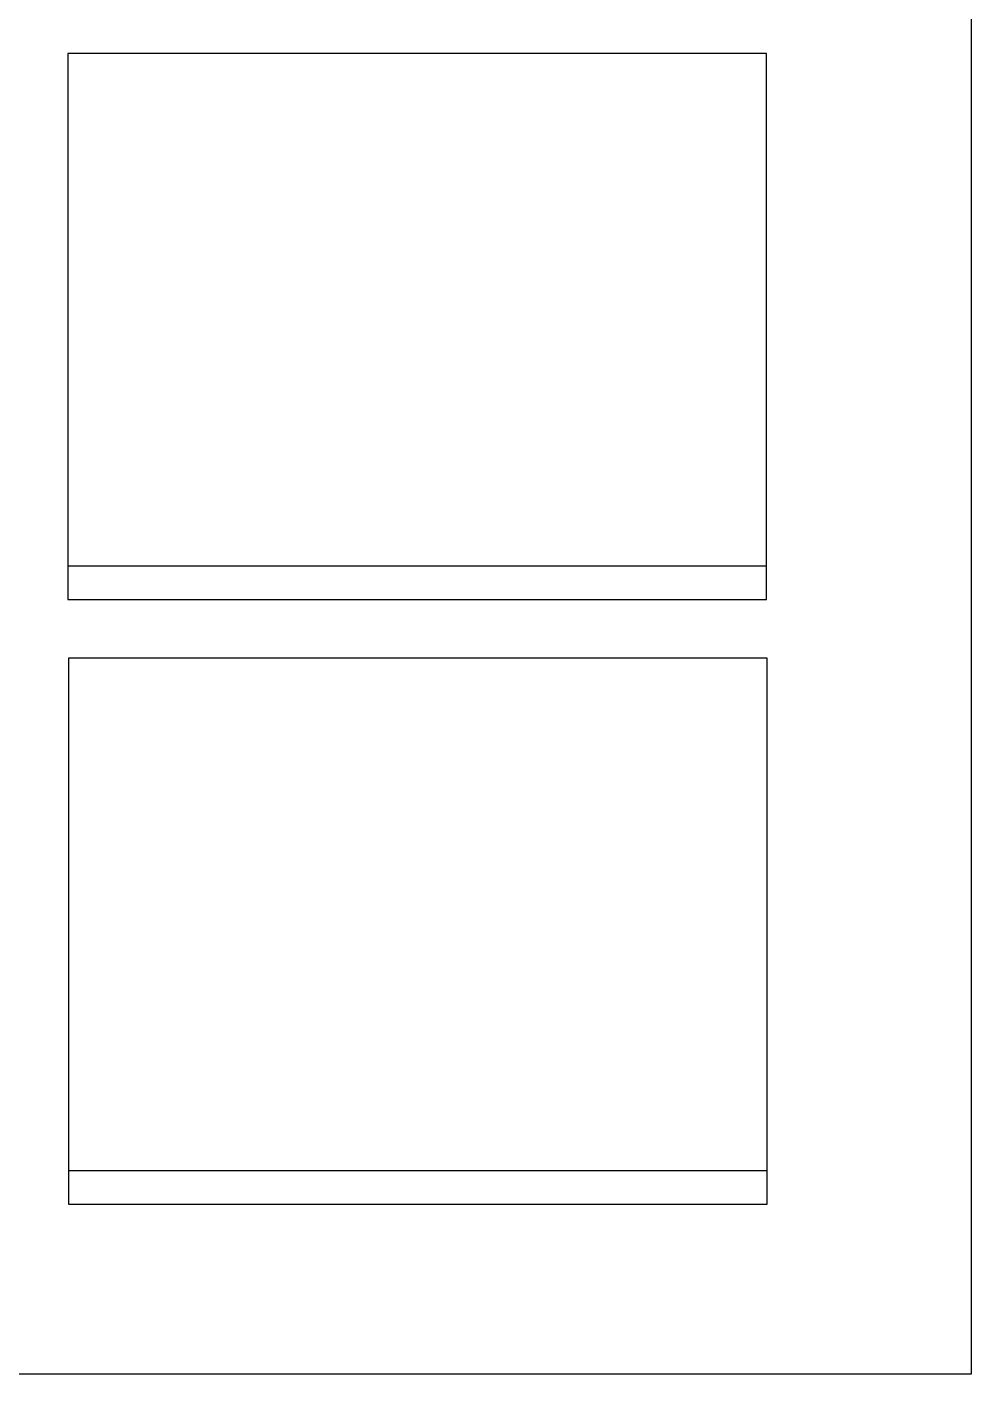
# Model space of a CAD drawing. Header units: millimetres. Extents: x 5326 to 6986, y 304 to 1378.
# Drawn here: x 6603 to 6986, y 304 to 851 of the extents above; entities that cross this region are included whole.
import ezdxf

# ---------------------------------------------------------------- set-up
doc = ezdxf.new("R2010")
doc.units = ezdxf.units.MM
doc.layers.add('Общий лист', color=7, linetype='Continuous')

msp = doc.modelspace()

# ---------------------------------------------------------------- linework, layer by layer
at = {"layer": 'Общий лист'}
for p, q in [((6619.199, 632.232), (6619.199, 618.58)), ((6619.199, 632.232), (6903.071, 632.232)), ((6619.45, 386.457), (6619.45, 372.805)), ((6619.45, 386.457), (6903.321, 386.457))]:
    msp.add_line(p, q, dxfattribs=at)
at = {"layer": 'Общий лист', "color": 2}
msp.add_lwpolyline([(5326.319, 1377.818), (6986.189, 1377.818), (6986.189, 303.806), (5326.319, 303.806)], close=True, dxfattribs=at)
at = {"layer": 'Общий лист'}
for points in [[(6619.199, 618.58), (6903.071, 618.58), (6903.071, 840.424), (6619.199, 840.424)], [(6619.45, 372.805), (6903.321, 372.805), (6903.321, 594.649), (6619.45, 594.649)]]:
    msp.add_lwpolyline(points, close=True, dxfattribs=at)

doc.saveas('drawing.dxf')
